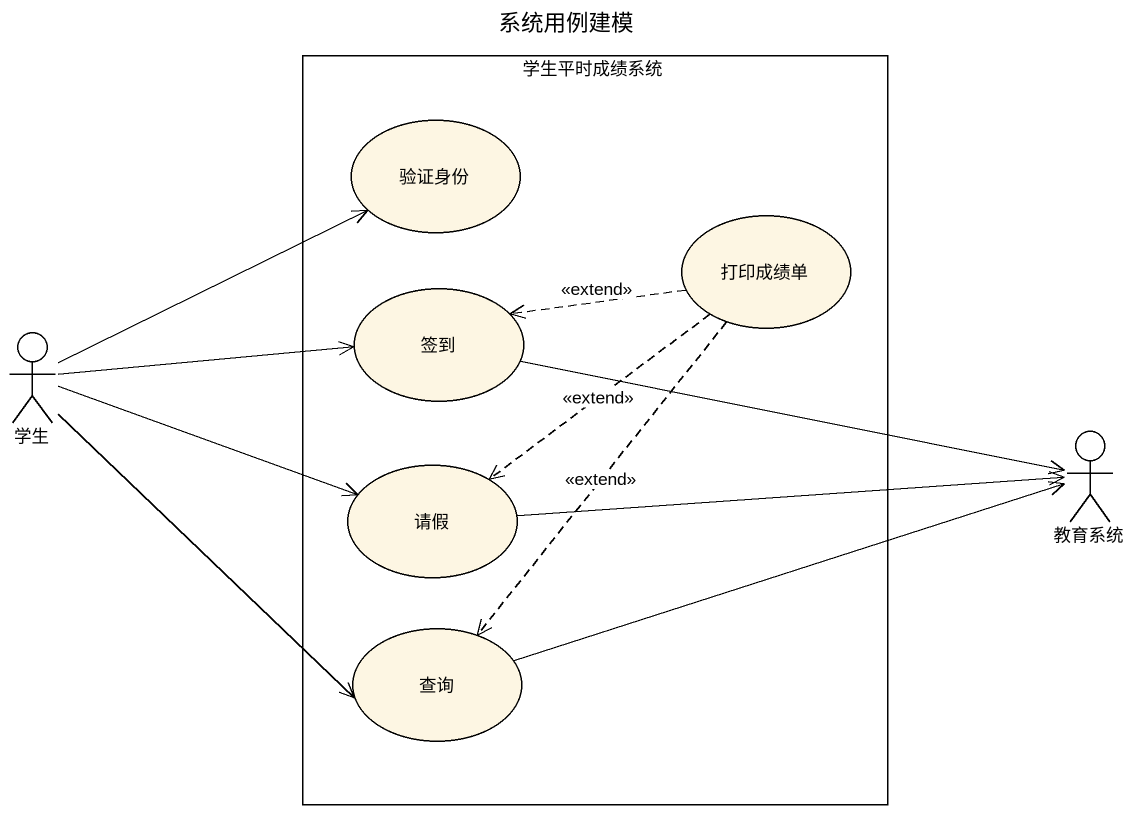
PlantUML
@startuml
title 系统用例建模
rectangle 学生平时成绩系统 {
  usecase 验证身份
  usecase 打印成绩单
  usecase 签到
  usecase 请假
  usecase 查询
}
actor 学生
actor 教育系统
打印成绩单 .left.> 签到 : <<extend>>
打印成绩单 ..> 请假 : <<extend>>
打印成绩单 ..> 查询 : <<extend>>
学生 -right-> 验证身份
学生 -right-> 签到
学生 -right-> 请假
学生 --> 查询
签到 -right-> 教育系统
请假 -right-> 教育系统
查询 -right-> 教育系统
@enduml
